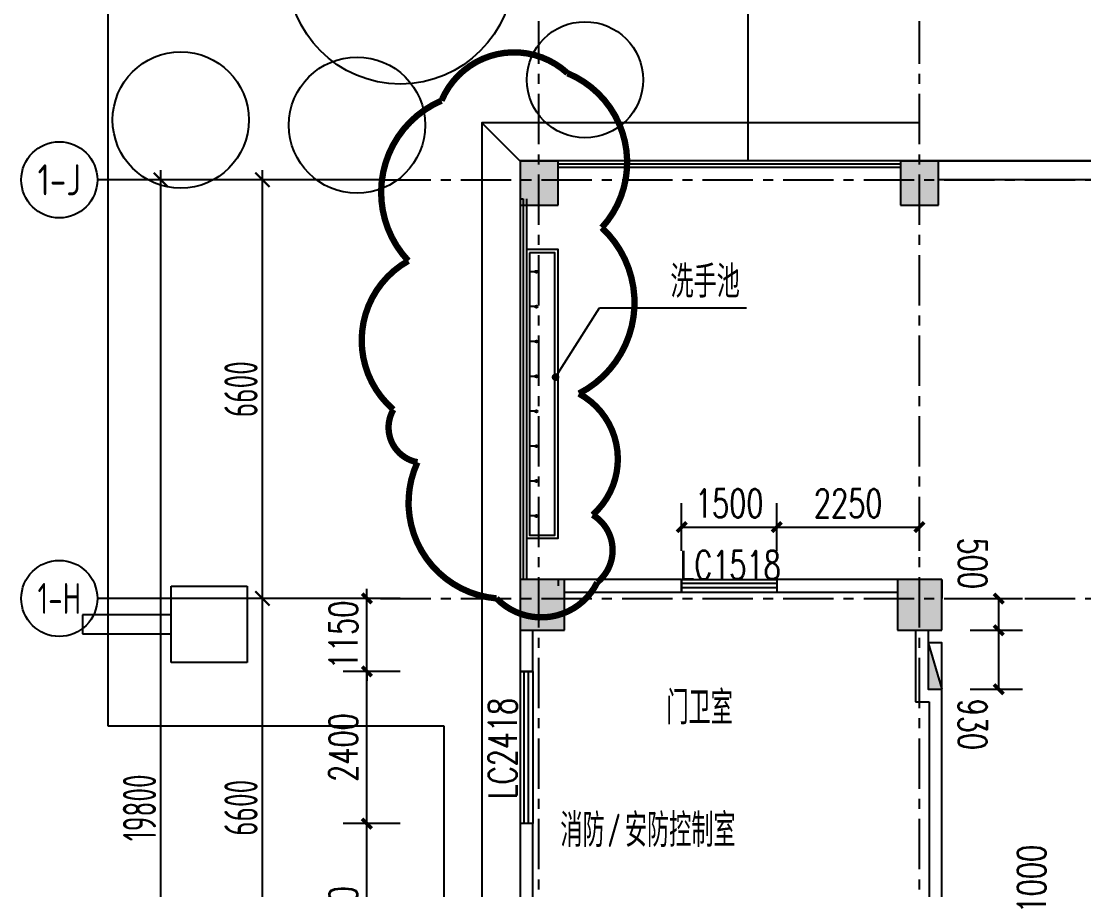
# Model space of a CAD drawing. Header units: millimetres. Extents: x -1048436 to -185795, y -983427 to 400387.
# Drawn here: x -761675 to -744923, y -436510 to -422818 of the extents above; entities that cross this region are included whole.
import ezdxf
from ezdxf.enums import TextEntityAlignment as Align

# ---------------------------------------------------------------- set-up
doc = ezdxf.new("R2010")
doc.units = ezdxf.units.MM
doc.header["$LTSCALE"] = 500
doc.linetypes.add('( Dashed )', pattern=[0.75, 0.5, -0.25])
doc.linetypes.add('一层轴网$0$CENTER', pattern=[50.8, 31.75, -6.35, 6.35, -6.35])
for name, color, linetype in [('AXIS_TEXT', 7, 'Continuous'), ('A绿-1', 94, 'Continuous'), ('COLUMN', 254, 'Continuous'), ('DIM_LEAD', 3, 'Continuous'), ('P-消火栓-VPIPE', 1, 'Continuous'), ('PUB_DIM', 3, 'Continuous'), ('PUB_HATCH', 8, 'Continuous'), ('PUB_TEXT', 7, 'Continuous'), ('WINDOW', 4, 'Continuous'), ('WINDOW_TEXT', 7, 'Continuous'), ('一层轴网$0$建-文字', 4, 'Continuous'), ('一层轴网$0$建-符号', 150, 'Continuous'), ('一层轴网$0$建-轴线', 1, '一层轴网$0$CENTER'), ('室外道路', 44, 'Continuous'), ('建-墙', 254, 'Continuous'), ('建-屋面-排水沟落水口', 175, 'Continuous'), ('建-幕墙', 140, 'Continuous'), ('建-总平面-建筑轮廓线(结构)', 4, 'Continuous'), ('建-文字', 4, 'Continuous'), ('建-洁具', 55, 'Continuous'), ('景-平面-绿化填充', 56, 'Continuous'), ('景-软景-乔木', 85, 'Continuous')]:
    doc.layers.add(name, color=color, linetype=linetype)
doc.layers.add('建-非打-02', color=6, linetype='Continuous', plot=False)
doc.styles.add('_TCH_DIM', font='SIMPLEX', dxfattribs={"bigfont": 'GBCBIG'})
doc.styles.add('_TCH_DIM_T3', font='SIMPLEX', dxfattribs={"width": 0.705882, "bigfont": 'GBCBIG'})
doc.styles.add('_TCH_WINDOW', font='SIMPLEX', dxfattribs={"height": 3.5, "bigfont": 'GBCBIG'})
doc.styles.add('COMPLEX', font='COMPLEX')
doc.styles.add('XD2008', font='xd-hzs.shx', dxfattribs={"width": 0.7, "bigfont": 'xd-hztxt.shx'})
doc.styles.add('一层轴网$0$XD2008', font='xd-hzs.shx', dxfattribs={"width": 0.7, "bigfont": 'xd-hztxt.shx'})
doc.styles.add('一层轴网$0$XD2008_T3', font='xd-hzs.shx', dxfattribs={"width": 0.7, "bigfont": 'xd-hztxt.shx'})
doc.dimstyles.new('_TCH_ARCH&&150', dxfattribs={"dimtxt": 446.25, "dimasz": 150, "dimexe": 375, "dimexo": 450, "dimgap": 150, "dimtad": 1, "dimdec": 0, "dimzin": 0, "dimdsep": 46, "dimtxsty": '_TCH_DIM_T3', "dimblk": 'ARCHTICK', "dimcen": 0.09, "dimclrt": 7, "dimazin": 2, "dimtfac": 1, "dimtdec": 0, "dimtix": 1, "dimtmove": 2, "dimatfit": 3, "dimldrblk": 'ARCHTICK', "dimfxl": 1, "dimtolj": 1, "dimtzin": 0, "dimarcsym": 0})
doc.dimstyles.new('一层轴网$0$XD100&&150', dxfattribs={"dimtxt": 525, "dimasz": 225, "dimexe": 150, "dimexo": 150, "dimgap": 75, "dimtad": 1, "dimdec": 0, "dimdsep": 46, "dimtxsty": '一层轴网$0$XD2008_T3', "dimblk": '一层轴网$0$_ARCHTICK', "dimcen": 2.5, "dimdle": 150, "dimclrt": 7, "dimaunit": 1, "dimadec": 0, "dimazin": 0, "dimtfac": 1, "dimtdec": 0, "dimtix": 1, "dimtmove": 0, "dimatfit": 3, "dimfxl": 1, "dimtolj": 1, "dimtzin": 0, "dimarcsym": 0})

# ---------------------------------------------------------------- blocks, each defined once
blk = doc.blocks.new('丹桂')
at = {"layer": 'A绿-1', "color": 0, "linetype": 'ByBlock'}
blk.add_circle((-24, -9), 1074, dxfattribs=at)
blk = doc.blocks.new('002')
at = {"layer": 'A绿-1', "color": 0}
blk.add_circle((-10, -31), 1144, dxfattribs=at)
blk = doc.blocks.new('法国枇杷')
at = {"layer": 'A绿-1', "color": 0}
blk.add_circle((-28, 8), 1113, dxfattribs=at)
blk = doc.blocks.new('fdhgh')
at = {"layer": '景-平面-绿化填充'}
h = blk.add_hatch(dxfattribs=at)
h.set_pattern_fill('GRASS', color=256, scale=500, style=0)
h.set_pattern_definition([(90, (-26937.1, -803185.1), (-997.7955, 997.7955), [264.5807, -1731.0102]), (45, (-26937.1, -803185.1), (-997.7962, 997.7962), [264.5807, -1146.5161]), (135, (-26937.1, -803185.1), (-997.7962, -997.7962), [264.5807, -1146.5161])])
edge = h.paths.add_edge_path()
edge.add_line((-1391918, -533384), (-1391918, -500074))
edge.add_line((-1391918, -500074), (-1392920, -492192))
edge.add_line((-1392920, -492192), (-1460021, -492192))
edge.add_line((-1460021, -492192), (-1460021, -494283))
edge.add_arc((-1458021, -494283), 2000, 180, 270)
edge.add_line((-1458021, -496283), (-1434821, -496283))
edge.add_line((-1434821, -496283), (-1434821, -501283))
edge.add_line((-1434821, -501283), (-1452821, -501283))
edge.add_line((-1452821, -501283), (-1452821, -499283))
edge.add_line((-1452821, -499283), (-1458021, -499283))
edge.add_arc((-1458021, -501283), 2000, 90, 180)
edge.add_line((-1460021, -501283), (-1460021, -502283))
edge.add_line((-1460021, -502283), (-1406458, -502283))
edge.add_line((-1406458, -502283), (-1405476, -509988))
edge.add_line((-1405476, -509988), (-1405271, -509962))
edge.add_arc((-1405406, -508971), 1000, 277.7235, 360)
edge.add_line((-1404406, -508971), (-1404666, -506861))
edge.add_line((-1404666, -506861), (-1395440, -505688))
edge.add_line((-1395440, -505688), (-1393762, -518881))
edge.add_line((-1393762, -518881), (-1399615, -519626))
edge.add_arc((-1399489, -520618), 1000, 97.2475, 187.2475)
edge.add_line((-1400481, -520744), (-1400418, -521240))
edge.add_line((-1400418, -521240), (-1393573, -520369))
edge.add_line((-1393573, -520369), (-1391918, -533384))
edge = h.paths.add_edge_path()
edge.add_line((-1460644, -592730), (-1436235, -592730))
edge.add_line((-1436235, -592730), (-1436235, -590271))
edge.add_line((-1436235, -590271), (-1440973, -590271))
edge.add_line((-1440973, -590271), (-1440973, -582660))
edge.add_line((-1440973, -582660), (-1449771, -582659))
edge.add_line((-1449771, -582659), (-1449771, -583259))
edge.add_line((-1449771, -583259), (-1463873, -583259))
edge.add_line((-1463873, -583259), (-1463873, -584960))
edge.add_line((-1463873, -584960), (-1474580, -584960))
edge.add_line((-1474580, -584960), (-1476321, -583426))
edge.add_line((-1476321, -583426), (-1476321, -574192))
edge.add_line((-1476321, -574192), (-1481371, -574192))
edge.add_line((-1481371, -574192), (-1481371, -577350))
edge.add_arc((-1472371, -577350), 9000, 180, 247.0886)
edge.add_line((-1475875, -585640), (-1464599, -590406))
edge.add_arc((-1467358, -599627), 9626, 45.7713, 73.3481, ccw=False)
at = {"layer": '室外道路', "ltscale": 5}
for p, q in [((-1470521, -502283), (-1470521, -496283)), ((-1480621, -498192), (-1480621, -511192)), ((-1480621, -511192), (-1475321, -511192)), ((-1475321, -511192), (-1475321, -557860))]:
    blk.add_line(p, q, dxfattribs=at)
at = {"layer": '建-总平面-建筑轮廓线(结构)', "linetype": '( Dashed )', "ltscale": 1000}
blk.add_lwpolyline([(-1479621, -508992), (-1478421, -508992), (-1478421, -510192), (-1479621, -510192)], close=True, dxfattribs=at)
blk.add_lwpolyline([(-1479621, -509442), (-1481018, -509442), (-1481018, -509742), (-1479621, -509742), (-1479621, -509442)], dxfattribs=at)
at = {"layer": '景-软景-乔木', "rotation": 359.9453817473567}
for name, p, xscale, yscale, zscale in [('法国枇杷', (-1475961, -499305), 1.6, 1.6, 1.6), ('002', (-1473088, -500981), 0.8, 0.8, 0.8)]:
    blk.add_blockref(name, p, dxfattribs=dict(at, xscale=xscale, yscale=yscale, zscale=zscale))
for p in [(-1479445, -501631), (-1476666, -501712)]:
    blk.add_blockref('丹桂', p, dxfattribs=at)
blk = doc.blocks.new('_AXISO')
blk.add_circle((0, 0), 0.5)
at = {"layer": 'AXIS_TEXT', "style": 'COMPLEX', "width": 1.041667}
blk.add_attdef('A', text='', height=0.56, dxfattribs=at).set_placement((-0.25, -0.28), (0.25, -0.28), align=Align.FIT)
blk = doc.blocks.new('一层轴网$0$_ARCHTICK')
at = {"color": 0, "linetype": 'ByBlock', "const_width": 0.15}
blk.add_lwpolyline([(-0.5, -0.5), (0.5, 0.5)], dxfattribs=at)
blk = doc.blocks.new('*D2916')
at = {"layer": 'Defpoints', "color": 0, "transparency": 16777216}
for p in [(-4510, 79776), (-2650, 79776), (-2650, 73176)]:
    blk.add_point(p, dxfattribs=at)
at = {"layer": '一层轴网$0$建-符号', "color": 0, "lineweight": -2, "transparency": 16777216}
for p, q in [((-4510, 73026), (-4510, 79926)), ((-2800, 79776), (-4660, 79776)), ((-2800, 73176), (-4660, 73176))]:
    blk.add_line(p, q, dxfattribs=at)
at = {"layer": '一层轴网$0$建-符号', "color": 0, "lineweight": -2, "transparency": 16777216, "xscale": 225, "yscale": 225, "zscale": 225}
for p, rotation in [((-4510, 79776), 90), ((-4510, 73176), 270)]:
    blk.add_blockref('一层轴网$0$_ARCHTICK', p, dxfattribs=dict(at, rotation=rotation))
at = {"layer": '一层轴网$0$建-符号', "color": 7, "transparency": 16777216, "insert": (-4848, 76476), "char_height": 525, "attachment_point": 5, "rotation": 90, "style": '一层轴网$0$XD2008_T3'}
blk.add_mtext('\\A1;6600', dxfattribs=at)
blk = doc.blocks.new('*D2917')
at = {"layer": 'Defpoints', "color": 0, "transparency": 16777216}
for p in [(-4510, 73176), (-2650, 73176), (-2650, 66576)]:
    blk.add_point(p, dxfattribs=at)
at = {"layer": '一层轴网$0$建-符号', "color": 0, "lineweight": -2, "transparency": 16777216}
for p, q in [((-4510, 66426), (-4510, 73326)), ((-2800, 73176), (-4660, 73176)), ((-2800, 66576), (-4660, 66576))]:
    blk.add_line(p, q, dxfattribs=at)
at = {"layer": '一层轴网$0$建-符号', "color": 0, "lineweight": -2, "transparency": 16777216, "xscale": 225, "yscale": 225, "zscale": 225}
for p, rotation in [((-4510, 73176), 90), ((-4510, 66576), 270)]:
    blk.add_blockref('一层轴网$0$_ARCHTICK', p, dxfattribs=dict(at, rotation=rotation))
at = {"layer": '一层轴网$0$建-符号', "color": 7, "transparency": 16777216, "insert": (-4848, 69876), "char_height": 525, "attachment_point": 5, "rotation": 90, "style": '一层轴网$0$XD2008_T3'}
blk.add_mtext('\\A1;6600', dxfattribs=at)
blk = doc.blocks.new('*D2919')
at = {"layer": 'Defpoints', "color": 0, "transparency": 16777216}
for p in [(-6110, 79776), (-4885, 79776), (-4885, 59976)]:
    blk.add_point(p, dxfattribs=at)
at = {"layer": '一层轴网$0$建-符号', "color": 0, "lineweight": -2, "transparency": 16777216}
for p, q in [((-6110, 59826), (-6110, 79926)), ((-5035, 79776), (-6260, 79776)), ((-5035, 59976), (-6260, 59976))]:
    blk.add_line(p, q, dxfattribs=at)
at = {"layer": '一层轴网$0$建-符号', "color": 0, "lineweight": -2, "transparency": 16777216, "xscale": 225, "yscale": 225, "zscale": 225}
for p, rotation in [((-6110, 79776), 90), ((-6110, 59976), 270)]:
    blk.add_blockref('一层轴网$0$_ARCHTICK', p, dxfattribs=dict(at, rotation=rotation))
at = {"layer": '一层轴网$0$建-符号', "color": 7, "transparency": 16777216, "insert": (-6448, 69876), "char_height": 525, "attachment_point": 5, "rotation": 90, "style": '一层轴网$0$XD2008_T3'}
blk.add_mtext('\\A1;19800', dxfattribs=at)
blk = doc.blocks.new('PA-X单栓')
blk.add_line((-162, 57), (325, 200))
blk.add_lwpolyline([(-162, 57), (325, 57), (325, 200), (-162, 200)], close=True)
blk.add_solid([(325, 57), (325, 200), (-162, 57)])
blk = doc.blocks.new('消防栓')
at = {"layer": 'P-消火栓-VPIPE', "linetype": 'ByBlock', "xscale": 1.5, "yscale": 1.5, "zscale": 1.5, "rotation": 270}
blk.add_blockref('PA-X单栓', (-747463, -432860), dxfattribs=at)
blk = doc.blocks.new('asdff')
blk.add_blockref('消防栓', (0, 0))
blk = doc.blocks.new('_ArchTick')
at = {"color": 0, "linetype": 'ByBlock', "const_width": 0.4}
blk.add_lwpolyline([(-0.5, -0.5), (0.5, 0.5)], dxfattribs=at)
blk = doc.blocks.new('*D1688')
at = {"layer": 'Defpoints', "color": 0, "transparency": 16777216}
for p in [(-746408, -437018), (-745332, -437018), (-746408, -438018)]:
    blk.add_point(p, dxfattribs=at)
at = {"layer": 'PUB_DIM', "color": 0, "lineweight": -2, "transparency": 16777216}
for p, q in [((-745958, -437018), (-744957, -437018)), ((-745332, -438018), (-745332, -437018)), ((-745958, -438018), (-744957, -438018))]:
    blk.add_line(p, q, dxfattribs=at)
at = {"layer": 'PUB_DIM', "color": 0, "lineweight": -2, "transparency": 16777216, "xscale": 150, "yscale": 150, "zscale": 150}
for p, rotation in [((-745332, -437018), 90), ((-745332, -438018), 270)]:
    blk.add_blockref('_ArchTick', p, dxfattribs=dict(at, rotation=rotation))
at = {"layer": 'PUB_DIM', "color": 7, "transparency": 16777216, "insert": (-745745, -436343), "char_height": 446.2, "attachment_point": 5, "rotation": 90, "style": '_TCH_DIM_T3'}
blk.add_mtext('\\A1;1000', dxfattribs=at)
blk = doc.blocks.new('*D1694')
at = {"layer": 'Defpoints', "color": 0, "transparency": 16777216}
for p in [(-747163, -432418), (-746264, -432418), (-747163, -433348)]:
    blk.add_point(p, dxfattribs=at)
at = {"layer": 'PUB_DIM', "color": 0, "lineweight": -2, "transparency": 16777216}
for p, q in [((-746713, -432418), (-745889, -432418)), ((-746264, -433348), (-746264, -432418)), ((-746713, -433348), (-745889, -433348))]:
    blk.add_line(p, q, dxfattribs=at)
at = {"layer": 'PUB_DIM', "color": 0, "lineweight": -2, "transparency": 16777216, "xscale": 150, "yscale": 150, "zscale": 150}
for p, rotation in [((-746264, -432418), 90.00029364774272), ((-746264, -433348), 270.0002936477427)]:
    blk.add_blockref('_ArchTick', p, dxfattribs=dict(at, rotation=rotation))
at = {"layer": 'PUB_DIM', "color": 7, "transparency": 16777216, "insert": (-746677, -433903), "char_height": 446.2, "attachment_point": 5, "rotation": 270.0003, "style": '_TCH_DIM_T3'}
blk.add_mtext('\\A1;930', dxfattribs=at)
blk = doc.blocks.new('*D1695')
at = {"layer": 'Defpoints', "color": 0, "transparency": 16777216}
for p in [(-747163, -431918), (-746264, -431918), (-747163, -432418)]:
    blk.add_point(p, dxfattribs=at)
at = {"layer": 'PUB_DIM', "color": 0, "lineweight": -2, "transparency": 16777216}
for p, q in [((-746713, -431918), (-745889, -431918)), ((-746264, -432418), (-746264, -431918)), ((-746713, -432418), (-745889, -432418))]:
    blk.add_line(p, q, dxfattribs=at)
at = {"layer": 'PUB_DIM', "color": 0, "lineweight": -2, "transparency": 16777216, "xscale": 150, "yscale": 150, "zscale": 150}
for p, rotation in [((-746264, -431918), 90.0002936477448), ((-746264, -432418), 270.0002936477448)]:
    blk.add_blockref('_ArchTick', p, dxfattribs=dict(at, rotation=rotation))
at = {"layer": 'PUB_DIM', "color": 7, "transparency": 16777216, "insert": (-746677, -431363), "char_height": 446.2, "attachment_point": 5, "rotation": 270.0003, "style": '_TCH_DIM_T3'}
blk.add_mtext('\\A1;500', dxfattribs=at)
blk = doc.blocks.new('*D1696')
at = {"layer": 'Defpoints', "color": 0, "transparency": 16777216}
for p in [(-749763, -430792), (-751263, -431618), (-749763, -431618)]:
    blk.add_point(p, dxfattribs=at)
at = {"layer": 'PUB_DIM', "color": 0, "lineweight": -2, "transparency": 16777216}
for p, q in [((-751263, -431168), (-751263, -430417)), ((-749763, -431168), (-749763, -430417)), ((-751263, -430792), (-749763, -430792))]:
    blk.add_line(p, q, dxfattribs=at)
at = {"layer": 'PUB_DIM', "color": 0, "lineweight": -2, "transparency": 16777216, "xscale": 150, "yscale": 150, "zscale": 150, "rotation": 180}
blk.add_blockref('_ArchTick', (-751263, -430792), dxfattribs=at)
at = {"layer": 'PUB_DIM', "color": 0, "lineweight": -2, "transparency": 16777216, "xscale": 150, "yscale": 150, "zscale": 150}
blk.add_blockref('_ArchTick', (-749763, -430792), dxfattribs=at)
at = {"layer": 'PUB_DIM', "color": 7, "transparency": 16777216, "insert": (-750513, -430419), "char_height": 446.2, "attachment_point": 5, "style": '_TCH_DIM_T3'}
blk.add_mtext('\\A1;1500', dxfattribs=at)
blk = doc.blocks.new('*D1697')
at = {"layer": 'Defpoints', "color": 0, "transparency": 16777216}
for p in [(-747513, -430792), (-749763, -431618), (-747513, -431618)]:
    blk.add_point(p, dxfattribs=at)
at = {"layer": 'PUB_DIM', "color": 0, "lineweight": -2, "transparency": 16777216}
for p, q in [((-749763, -431168), (-749763, -430417)), ((-747513, -431168), (-747513, -430417)), ((-749763, -430792), (-747513, -430792))]:
    blk.add_line(p, q, dxfattribs=at)
at = {"layer": 'PUB_DIM', "color": 0, "lineweight": -2, "transparency": 16777216, "xscale": 150, "yscale": 150, "zscale": 150, "rotation": 180}
blk.add_blockref('_ArchTick', (-749763, -430792), dxfattribs=at)
at = {"layer": 'PUB_DIM', "color": 0, "lineweight": -2, "transparency": 16777216, "xscale": 150, "yscale": 150, "zscale": 150}
blk.add_blockref('_ArchTick', (-747513, -430792), dxfattribs=at)
at = {"layer": 'PUB_DIM', "color": 7, "transparency": 16777216, "insert": (-748638, -430419), "char_height": 446.2, "attachment_point": 5, "style": '_TCH_DIM_T3'}
blk.add_mtext('\\A1;2250', dxfattribs=at)
blk = doc.blocks.new('*D1698')
at = {"layer": 'Defpoints', "color": 0, "transparency": 16777216}
for p in [(-756226, -431918), (-755253, -431918), (-755253, -433068)]:
    blk.add_point(p, dxfattribs=at)
at = {"layer": 'PUB_DIM', "color": 0, "lineweight": -2, "transparency": 16777216}
for p, q in [((-756226, -431918), (-756226, -431768)), ((-755703, -431918), (-756601, -431918)), ((-756226, -433068), (-756226, -431918)), ((-755703, -433068), (-756601, -433068)), ((-756226, -433068), (-756226, -433218))]:
    blk.add_line(p, q, dxfattribs=at)
at = {"layer": 'PUB_DIM', "color": 0, "lineweight": -2, "transparency": 16777216, "xscale": 150, "yscale": 150, "zscale": 150}
for p, rotation in [((-756226, -431918), 270), ((-756226, -433068), 90)]:
    blk.add_blockref('_ArchTick', p, dxfattribs=dict(at, rotation=rotation))
at = {"layer": 'PUB_DIM', "color": 7, "transparency": 16777216, "insert": (-756599, -432493), "char_height": 446.2, "attachment_point": 5, "rotation": 90, "style": '_TCH_DIM_T3'}
blk.add_mtext('\\A1;1150', dxfattribs=at)
blk = doc.blocks.new('*D1699')
at = {"layer": 'Defpoints', "color": 0, "transparency": 16777216}
for p in [(-756226, -433068), (-755253, -433068), (-755253, -435468)]:
    blk.add_point(p, dxfattribs=at)
at = {"layer": 'PUB_DIM', "color": 0, "lineweight": -2, "transparency": 16777216}
for p, q in [((-755703, -433068), (-756601, -433068)), ((-756226, -435468), (-756226, -433068)), ((-755703, -435468), (-756601, -435468))]:
    blk.add_line(p, q, dxfattribs=at)
at = {"layer": 'PUB_DIM', "color": 0, "lineweight": -2, "transparency": 16777216, "xscale": 150, "yscale": 150, "zscale": 150}
for p, rotation in [((-756226, -433068), 90), ((-756226, -435468), 270)]:
    blk.add_blockref('_ArchTick', p, dxfattribs=dict(at, rotation=rotation))
at = {"layer": 'PUB_DIM', "color": 7, "transparency": 16777216, "insert": (-756599, -434268), "char_height": 446.2, "attachment_point": 5, "rotation": 90, "style": '_TCH_DIM_T3'}
blk.add_mtext('\\A1;2400', dxfattribs=at)
blk = doc.blocks.new('*D1700')
at = {"layer": 'Defpoints', "color": 0, "transparency": 16777216}
for p in [(-756226, -435468), (-755253, -435468), (-755253, -438518)]:
    blk.add_point(p, dxfattribs=at)
at = {"layer": 'PUB_DIM', "color": 0, "lineweight": -2, "transparency": 16777216}
for p, q in [((-755703, -435468), (-756601, -435468)), ((-756226, -438518), (-756226, -435468)), ((-755703, -438518), (-756601, -438518))]:
    blk.add_line(p, q, dxfattribs=at)
at = {"layer": 'PUB_DIM', "color": 0, "lineweight": -2, "transparency": 16777216, "xscale": 150, "yscale": 150, "zscale": 150}
for p, rotation in [((-756226, -435468), 90), ((-756226, -438518), 270)]:
    blk.add_blockref('_ArchTick', p, dxfattribs=dict(at, rotation=rotation))
at = {"layer": 'PUB_DIM', "color": 7, "transparency": 16777216, "insert": (-756599, -436993), "char_height": 446.2, "attachment_point": 5, "rotation": 90, "style": '_TCH_DIM_T3'}
blk.add_mtext('\\A1;3050', dxfattribs=at)
blk = doc.blocks.new('$TCHSYS$WIN2D')
for p, q in [((-0.5, 0.5), (0.5, 0.5)), ((-0.5, 0.5), (-0.5, -0.5)), ((0.5, 0.5), (0.5, -0.5)), ((0.5, 0.1667), (-0.5, 0.1667)), ((0.5, -0.1667), (-0.5, -0.1667)), ((-0.5, -0.5), (0.5, -0.5))]:
    blk.add_line(p, q)
blk = doc.blocks.new('一层轴网')
at = {"layer": '一层轴网$0$建-符号'}
for p, q in [((-2650, 79776.4), (-7112.2, 79776.4)), ((-7112.2, 79776.4), (-7112.2, 79776.4)), ((-2650, 73176.4), (-7112.2, 73176.4)), ((-7112.2, 73176.4), (-7112.2, 73176.4))]:
    blk.add_line(p, q, dxfattribs=at)
at = {"layer": '一层轴网$0$建-轴线', "ltscale": 0.05}
for p, q in [((-2650, 79776.4), (66950.9, 79776.4)), ((-2650, 73176.4), (54751.3, 73176.4))]:
    blk.add_line(p, q, dxfattribs=at)
for points in [[(-150, 57476.4), (-150, 82276.4)], [(5850, 57476.4), (5850, 82276.4)]]:
    blk.add_lwpolyline(points, dxfattribs=at)
at = {"layer": '一层轴网$0$建-符号'}
ref = blk.add_blockref('_AXISO', (-7712.2, 79776.4), dxfattribs=dict(at, xscale=1200, yscale=1200, zscale=1200))
ref.add_attrib('A', '1-J', dxfattribs={"layer": '一层轴网$0$建-文字', "height": 489.18, "style": '一层轴网$0$XD2008', "width": 0.99711}).set_placement((-8053.7, 79531.8), (-7370.8, 79531.8), align=Align.FIT)
ref = blk.add_blockref('_AXISO', (-7712.2, 73176.4), dxfattribs=dict(at, xscale=1200, yscale=1200, zscale=1200))
ref.add_attrib('A', '1-H', dxfattribs={"layer": '一层轴网$0$建-文字', "height": 485.43, "style": '一层轴网$0$XD2008', "width": 0.936669}).set_placement((-8055, 72933.7), (-7369.5, 72933.7), align=Align.FIT)
for p1, p2, distance, picture, middle in [((-4885, 59976.4), (-4885, 79776.4), 1225, '*D2919', (-6447.5, 69876.4)), ((-2650, 73176.4), (-2650, 79776.4), 1860, '*D2916', (-4847.5, 76476.4)), ((-2650, 66576.4), (-2650, 73176.4), 1860, '*D2917', (-4847.5, 69876.4))]:
    dim = blk.add_aligned_dim(p1=p1, p2=p2, distance=distance, dimstyle='一层轴网$0$XD100&&150', dxfattribs=at)
    dim.commit()
    dim.dimension.update_dxf_attribs({"geometry": picture, "text_midpoint": middle})

msp = doc.modelspace()

# ---------------------------------------------------------------- hatches: boundary and pattern name
at = {"layer": 'PUB_HATCH'}
for points in [[(-753811.4, -425017.4), (-753811.4, -425717.4), (-753211.4, -425717.4), (-753211.4, -425017.4)], [(-747811.4, -425017.4), (-747811.4, -425717.4), (-747211.4, -425717.4), (-747211.4, -425017.4)], [(-753811.4, -431617.4), (-753811.4, -432417.4), (-753111.4, -432417.4), (-753111.4, -431617.4)], [(-747861.4, -431617.4), (-747861.4, -432417.4), (-747161.4, -432417.4), (-747161.4, -431617.4)]]:
    msp.add_hatch(color=256, dxfattribs=at).paths.add_polyline_path(points)

# ---------------------------------------------------------------- linework, layer by layer
for p, q in [((-753811.1, -425617.5), (-753761.1, -425617.5)), ((-747162.7, -431617.6), (-747162.7, -431917.6))]:
    msp.add_line(p, q)
at = {"ltscale": 2000}
msp.add_lwpolyline([(-747811.4, -425017.7), (-753811.4, -425017.6), (-753811.4, -431717.6)], dxfattribs=at)
msp.add_lwpolyline([(-739811.1, -425317.6), (-747211.1, -425317.6)])
at = {"layer": 'COLUMN'}
for p, q in [((-753811.4, -425017.4), (-753811.4, -425717.4)), ((-753211.4, -425017.4), (-753811.4, -425017.4)), ((-753211.4, -425717.4), (-753211.4, -425017.4)), ((-747811.4, -425017.4), (-747811.4, -425717.4)), ((-747211.4, -425017.4), (-747811.4, -425017.4)), ((-747211.4, -425717.4), (-747211.4, -425017.4)), ((-753811.4, -425717.4), (-753211.4, -425717.4)), ((-747811.4, -425717.4), (-747211.4, -425717.4)), ((-753811.4, -431617.4), (-753811.4, -432417.4)), ((-753111.4, -431617.4), (-753811.4, -431617.4)), ((-753111.4, -432417.4), (-753111.4, -431617.4)), ((-747861.4, -431617.4), (-747861.4, -432417.4)), ((-747161.4, -431617.4), (-747861.4, -431617.4)), ((-747161.4, -432417.4), (-747161.4, -431617.4)), ((-753811.4, -432417.4), (-753111.4, -432417.4)), ((-747861.4, -432417.4), (-747161.4, -432417.4))]:
    msp.add_line(p, q, dxfattribs=at)
at = {"layer": 'DIM_LEAD'}
for p, q in [((-753250.9, -428429.2), (-752556.5, -427334.7)), ((-753250.9, -428429.2), (-752556.5, -427334.7)), ((-752556.5, -427334.7), (-750242.9, -427334.7))]:
    msp.add_line(p, q, dxfattribs=at)
at = {"layer": 'DIM_LEAD', "const_width": 60}
msp.add_lwpolyline([(-753266.9, -428454.5, 1), (-753234.8, -428403.9, 1)], format="xyb", close=True, dxfattribs=at)
msp.add_lwpolyline([(-753266.9, -428454.5, 1), (-753234.8, -428403.9, 1)], format="xyb", close=True, dxfattribs=at)
at = {"layer": '建-墙'}
for p, q in [((-751263.1, -431617.6), (-753111.4, -431617.6)), ((-751263.1, -431817.6), (-751263.1, -431617.6)), ((-747861.4, -431617.6), (-749763.1, -431617.6)), ((-749763.1, -431617.6), (-749763.1, -431817.6)), ((-753111.4, -431817.6), (-751263.1, -431817.6)), ((-749763.1, -431817.6), (-747861.4, -431817.6)), ((-753811.1, -432417.4), (-753811.1, -433067.6)), ((-753611.1, -433067.6), (-753611.1, -432417.4)), ((-747577.7, -432417.4), (-747577.7, -433547.6)), ((-747377.7, -432417.4), (-747377.7, -433347.6)), ((-753811.1, -433067.6), (-753611.1, -433067.6)), ((-747377.7, -433347.6), (-747162.7, -433347.6)), ((-747162.7, -437017.5), (-747162.7, -433347.6)), ((-747577.7, -433547.6), (-747362.7, -433547.6)), ((-747362.7, -433547.6), (-747362.7, -437017.5)), ((-753611.1, -435467.6), (-753811.1, -435467.6)), ((-753811.1, -435467.6), (-753811.1, -438217.4)), ((-753611.1, -438217.4), (-753611.1, -435467.6))]:
    msp.add_line(p, q, dxfattribs=at)
at = {"layer": '建-墙', "ltscale": 2000}
for points in [[(-753811.4, -425017.7), (-753211.4, -425017.7)], [(-747811.4, -425017.7), (-686430.4, -425017.5)], [(-739811.1, -425017.6), (-747811.4, -425017.6)], [(-753211.4, -431617.5), (-753211.4, -431717.6)]]:
    msp.add_lwpolyline(points, dxfattribs=at)
at = {"layer": '建-屋面-排水沟落水口'}
msp.add_line((-753812.4, -425017.5), (-754411.3, -424418.6), dxfattribs=at)
msp.add_lwpolyline([(-747512.7, -424417.6), (-754411.3, -424417.7), (-754412.4, -446017.6), (-747212.4, -446017.6)], dxfattribs=at)
at = {"layer": '建-幕墙'}
for p, q in [((-753211.4, -425067.9), (-747811.1, -425067.8)), ((-753211.4, -425117.9), (-747811.1, -425117.8)), ((-753761.1, -425617.5), (-753761.1, -431617.5)), ((-753711.1, -425617.5), (-753711.1, -431617.5))]:
    msp.add_line(p, q, dxfattribs=at)
at = {"layer": '建-洁具'}
for p, q in [((-753571.4, -426767.4), (-753661.4, -426767.4)), ((-753571.4, -427317.4), (-753661.4, -427317.4)), ((-753571.4, -427867.4), (-753661.4, -427867.4)), ((-753571.4, -428417.4), (-753661.4, -428417.4)), ((-753571.4, -428967.4), (-753661.4, -428967.4)), ((-753571.4, -429517.4), (-753661.4, -429517.4)), ((-753571.4, -430067.4), (-753661.4, -430067.4)), ((-753571.4, -430617.4), (-753661.4, -430617.4))]:
    msp.add_line(p, q, dxfattribs=at)
msp.add_lwpolyline([(-753711.4, -426417.4), (-753711.4, -430967.4), (-753211.4, -430967.4), (-753211.4, -426417.4)], close=True, dxfattribs=at)
msp.add_lwpolyline([(-753661.4, -426467.4), (-753661.4, -430917.4), (-753261.4, -430917.4), (-753261.4, -426467.4), (-753661.4, -426467.4), (-753661.4, -426467.4)], dxfattribs=at)
for centre in [(-753553.9, -426767.4), (-753553.9, -427317.4), (-753553.9, -427867.4), (-753553.9, -428417.4), (-753553.9, -428967.4), (-753553.9, -429517.4), (-753553.9, -430067.4), (-753553.9, -430617.4)]:
    msp.add_circle(centre, 17.5, dxfattribs=at)
at = {"layer": '建-非打-02', "const_width": 100}
msp.add_lwpolyline([(-755428.1, -429770, -0.5205671), (-755807.2, -428940.2, -0.5205671), (-755572.5, -426595, -0.5205671), (-755049, -424069.4, -0.5205671), (-753063.2, -423636.4, -0.5205671), (-752521.6, -426071.8, -0.5205671), (-752882.7, -428687.6, -0.5205671), (-752666, -430599.9, -0.5205671), (-752593.8, -431664.2, -0.5205671), (-754182.5, -431916.8, -0.5205671), (-755428.1, -429770)], format="xyb", dxfattribs=at)

# ---------------------------------------------------------------- block references
for name, p in [('fdhgh', (720308.8, 77265.7)), ('一层轴网', (-753362.7, -505094)), ('asdff', (0, 0))]:
    msp.add_blockref(name, p)
at = {"layer": 'WINDOW'}
ref = msp.add_blockref('$TCHSYS$WIN2D', (-750513.1, -431717.6), dxfattribs=dict(at, xscale=1500, yscale=200, zscale=1500))
ref.add_attrib('A', 'LC1518', (-751293.1, -431613.6), dxfattribs={"layer": 'WINDOW_TEXT', "height": 446.25, "style": '_TCH_WINDOW', "width": 0.705882})
ref = msp.add_blockref('$TCHSYS$WIN2D', (-753711.1, -434267.6), dxfattribs=dict(at, xscale=2400, yscale=200, zscale=2400, rotation=270))
ref.add_attrib('A', 'LC2418', (-753863, -435077.6), dxfattribs={"layer": 'WINDOW_TEXT', "height": 446.25, "rotation": 90, "style": '_TCH_WINDOW', "width": 0.705882})

# ---------------------------------------------------------------- texts
at = {"layer": 'PUB_TEXT', "style": '_TCH_DIM'}
msp.add_text('洗手池', height=506.38, dxfattribs=at).set_placement((-751439.2, -427177.2))
at = {"layer": '建-文字', "style": 'XD2008', "width": 0.7}
for s, p in [('门卫室', (-751503.9, -433903.1)), ('消防', (-753175.3, -435835.5)), ('/', (-752440.3, -435835.5)), ('安防控制室', (-752157.6, -435835.5))]:
    msp.add_text(s, height=525, dxfattribs=at).set_placement(p)

# ---------------------------------------------------------------- dimensions: what is measured, and where the dimension line sits
at = {"layer": 'PUB_DIM'}
for p1, p2, distance, picture, middle in [((-751263.1, -431617.6), (-749763.1, -431617.6), 825.3, '*D1696', (-750513.1, -430419.1)), ((-749763.1, -431617.6), (-747512.7, -431617.6), 825.3, '*D1697', (-748637.9, -430419.1)), ((-755252.8, -433067.6), (-755252.8, -431917.6), 973.3, '*D1698', (-756599.2, -432492.6)), ((-755252.8, -435467.6), (-755252.8, -433067.6), 973.3, '*D1699', (-756599.2, -434267.6)), ((-755252.8, -438517.6), (-755252.8, -435467.6), 973.3, '*D1700', (-756599.2, -436992.6))]:
    dim = msp.add_aligned_dim(p1=p1, p2=p2, distance=distance, dimstyle='_TCH_ARCH&&150', dxfattribs=at)
    dim.commit()
    dim.dimension.update_dxf_attribs({"geometry": picture, "text_midpoint": middle})
for base, p1, p2, angle, picture, middle in [((-746264.2, -431917.6), (-747162.7, -432417.6), (-747162.7, -431917.6), 90.00029, '*D1695', (-746676.7, -431362.6)), ((-746264.2, -432417.6), (-747162.7, -433347.6), (-747162.7, -432417.6), 90.00029, '*D1694', (-746676.6, -433902.6)), ((-745332.1, -437017.5), (-746408.4, -438017.5), (-746408.4, -437017.5), 90, '*D1688', (-745744.6, -436342.5))]:
    dim = msp.add_linear_dim(base=base, p1=p1, p2=p2, angle=angle, dimstyle='_TCH_ARCH&&150', dxfattribs=at)
    dim.commit()
    dim.dimension.update_dxf_attribs({"geometry": picture, "text_midpoint": middle, "dimtype": 129})

doc.saveas('drawing.dxf')
